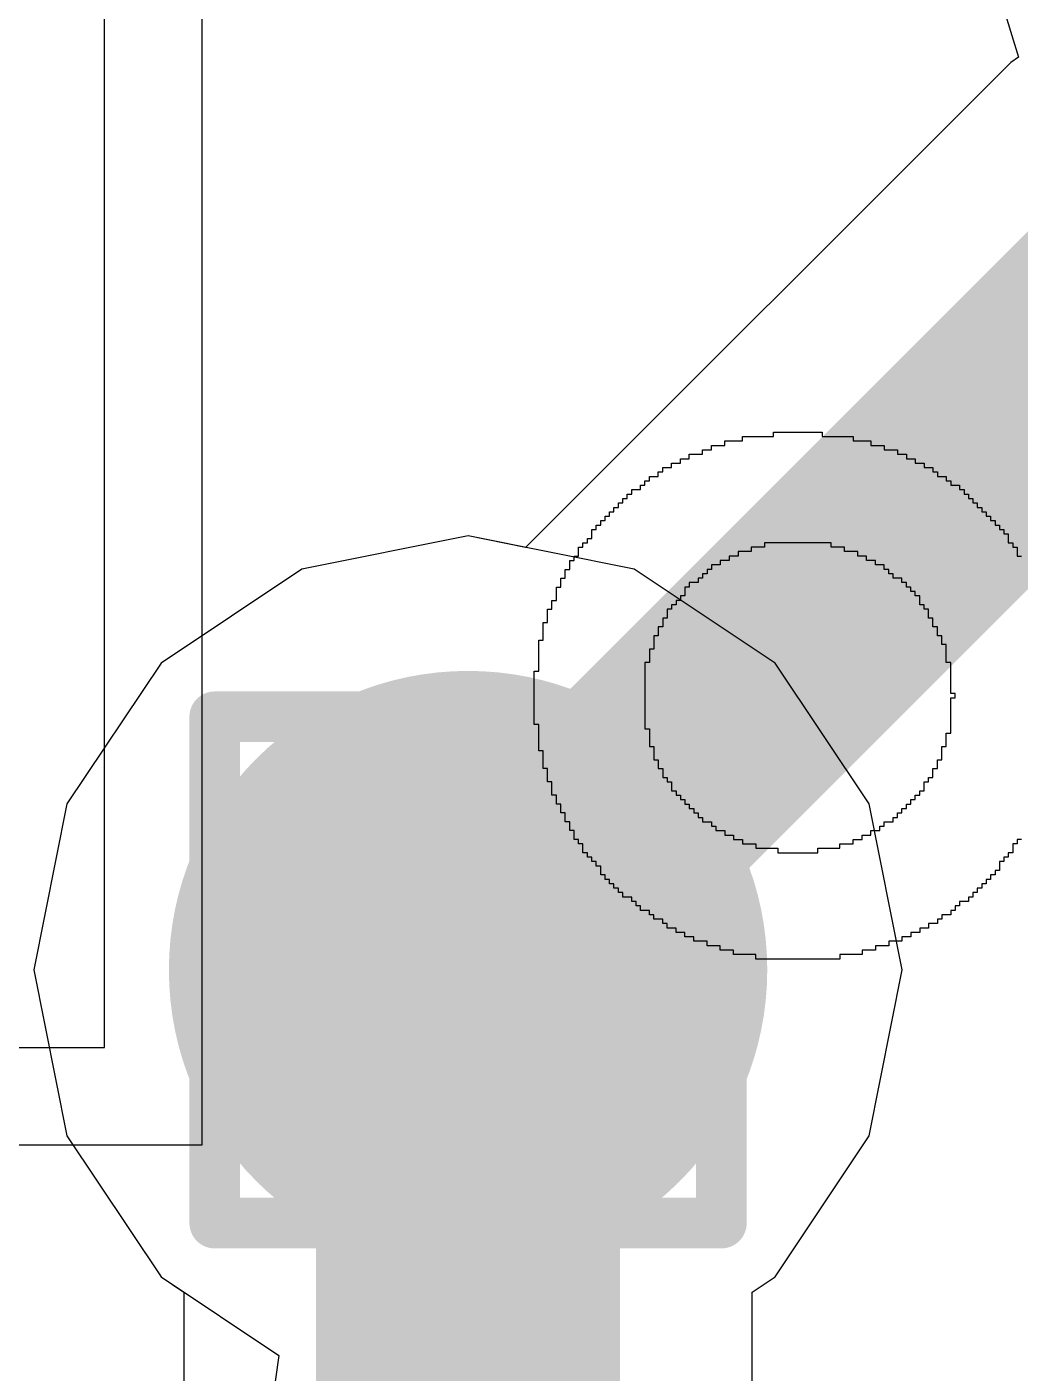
# Model space of a CAD drawing. Header units: inches. Extents: x -0.3 to 9.9, y -0.4 to 5.
# Drawn here: x 2.3156 to 2.3548, y 1.0721 to 1.1252 of the extents above; entities that cross this region are included whole.
import ezdxf

# ---------------------------------------------------------------- set-up
doc = ezdxf.new("R2010")
doc.units = ezdxf.units.IN
doc.header["$MEASUREMENT"] = 0
for name, color, linetype in [('Bottom Layer', 5, 'Continuous'), ('Bottom Solder', 6, 'Continuous'), ('Drill Drawing', 1, 'Continuous'), ('Top Layer', 1, 'Continuous'), ('Top Overlay', 2, 'Continuous'), ('Top Solder', 216, 'Continuous'), ('Via Holes', 16, 'Continuous')]:
    doc.layers.add(name, color=color, linetype=linetype)

msp = doc.modelspace()

# ---------------------------------------------------------------- hatches: boundary and pattern name
at = {"layer": 'Bottom Layer'}
h = msp.add_hatch(color=5, dxfattribs=at)
edge = h.paths.add_edge_path()
edge.add_arc((2.333, 1.088), 0.011811, 0, 360)
at = {"layer": 'Bottom Solder'}
h = msp.add_hatch(color=6, dxfattribs=at)
edge = h.paths.add_edge_path()
edge.add_arc((2.333, 1.088), 0.005906, 0, 360)
at = {"layer": 'Top Layer'}
h = msp.add_hatch(color=1, dxfattribs=at)
edge = h.paths.add_edge_path()
edge.add_arc((2.333, 1.088), 0.011811, 0, 360)
at = {"layer": 'Top Solder'}
h = msp.add_hatch(color=216, dxfattribs=at)
edge = h.paths.add_edge_path()
edge.add_arc((2.333, 1.088), 0.005906, 0, 360)
at = {"layer": 'Via Holes'}
h = msp.add_hatch(color=7, dxfattribs=at)
edge = h.paths.add_edge_path()
edge.add_arc((2.333, 1.088), 0.005906, 0, 360)

# ---------------------------------------------------------------- linework, layer by layer
at = {"layer": 'Bottom Layer'}
for p, q in [((2.333, 1.10514), (2.326441, 1.103836)), ((2.339559, 1.103836), (2.333, 1.10514)), ((2.326441, 1.103836), (2.32088, 1.10012)), ((2.34512, 1.10012), (2.339559, 1.103836)), ((2.32088, 1.10012), (2.317164, 1.094559)), ((2.348836, 1.094559), (2.34512, 1.10012)), ((2.317164, 1.094559), (2.31586, 1.088)), ((2.35014, 1.088), (2.348836, 1.094559)), ((2.31586, 1.088), (2.317164, 1.081441)), ((2.348836, 1.081441), (2.35014, 1.088)), ((2.317164, 1.081441), (2.32088, 1.07588)), ((2.34512, 1.07588), (2.348836, 1.081441)), ((2.32088, 1.07588), (2.321785, 1.075276)), ((2.344215, 1.075276), (2.34512, 1.07588)), ((2.321785, 1.075276), (2.321785, 0.691001)), ((2.344215, 0.695646), (2.344215, 1.075276))]:
    msp.add_line(p, q, dxfattribs=at)
msp.add_lwpolyline([(2.333, 0.691, 0.012, 0.012, 0), (2.333, 1.088, 0.012, 0.012, 0)], format="xyseb", dxfattribs=at)
msp.add_lwpolyline([(2.33, 1.088, 0.006, 0.006, 1), (2.336, 1.088, 0.006, 0.006, 1)], format="xyseb", close=True, dxfattribs=at)
at = {"layer": 'Drill Drawing'}
for points in [[(2.323, 1.098, 0.002, 0.002, 0), (2.343, 1.098, 0.002, 0.002, 0)], [(2.323, 1.078, 0.002, 0.002, 0), (2.323, 1.098, 0.002, 0.002, 0)], [(2.343, 1.078, 0.002, 0.002, 0), (2.343, 1.098, 0.002, 0.002, 0)], [(2.327, 1.094, 0.002, 0.002, 0), (2.339, 1.094, 0.002, 0.002, 0)], [(2.327, 1.082, 0.002, 0.002, 0), (2.327, 1.094, 0.002, 0.002, 0)], [(2.339, 1.082, 0.002, 0.002, 0), (2.339, 1.094, 0.002, 0.002, 0)], [(2.327, 1.082, 0.002, 0.002, 0), (2.339, 1.082, 0.002, 0.002, 0)], [(2.323, 1.078, 0.002, 0.002, 0), (2.343, 1.078, 0.002, 0.002, 0)]]:
    msp.add_lwpolyline(points, format="xyseb", dxfattribs=at)
for points in [[(2.3225, 1.098, 0.001, 0.001, 1), (2.3235, 1.098, 0.001, 0.001, 1)], [(2.3225, 1.098, 0.001, 0.001, 1), (2.3235, 1.098, 0.001, 0.001, 1)], [(2.3425, 1.098, 0.001, 0.001, 1), (2.3435, 1.098, 0.001, 0.001, 1)], [(2.3425, 1.098, 0.001, 0.001, 1), (2.3435, 1.098, 0.001, 0.001, 1)], [(2.3265, 1.094, 0.001, 0.001, 1), (2.3275, 1.094, 0.001, 0.001, 1)], [(2.3265, 1.094, 0.001, 0.001, 1), (2.3275, 1.094, 0.001, 0.001, 1)], [(2.3385, 1.094, 0.001, 0.001, 1), (2.3395, 1.094, 0.001, 0.001, 1)], [(2.3385, 1.094, 0.001, 0.001, 1), (2.3395, 1.094, 0.001, 0.001, 1)], [(2.3265, 1.082, 0.001, 0.001, 1), (2.3275, 1.082, 0.001, 0.001, 1)], [(2.3265, 1.082, 0.001, 0.001, 1), (2.3275, 1.082, 0.001, 0.001, 1)], [(2.3385, 1.082, 0.001, 0.001, 1), (2.3395, 1.082, 0.001, 0.001, 1)], [(2.3385, 1.082, 0.001, 0.001, 1), (2.3395, 1.082, 0.001, 0.001, 1)], [(2.3225, 1.078, 0.001, 0.001, 1), (2.3235, 1.078, 0.001, 0.001, 1)], [(2.3225, 1.078, 0.001, 0.001, 1), (2.3235, 1.078, 0.001, 0.001, 1)], [(2.3425, 1.078, 0.001, 0.001, 1), (2.3435, 1.078, 0.001, 0.001, 1)], [(2.3425, 1.078, 0.001, 0.001, 1), (2.3435, 1.078, 0.001, 0.001, 1)]]:
    msp.add_lwpolyline(points, format="xyseb", close=True, dxfattribs=at)
at = {"layer": 'Top Layer'}
for p, q in [((2.353213, 1.129048), (2.35473, 1.124048)), ((2.35473, 1.124048), (2.354424, 1.123843)), ((2.354424, 1.123843), (2.33527, 1.104689)), ((2.333, 1.10514), (2.326441, 1.103836)), ((2.33527, 1.104689), (2.333, 1.10514)), ((2.326441, 1.103836), (2.32088, 1.10012)), ((2.32088, 1.10012), (2.317164, 1.094559)), ((2.317164, 1.094559), (2.31586, 1.088)), ((2.31586, 1.088), (2.317164, 1.081441)), ((2.317164, 1.081441), (2.32088, 1.07588)), ((2.32088, 1.07588), (2.325528, 1.072774)), ((2.325528, 1.072774), (2.324906, 1.068302))]:
    msp.add_line(p, q, dxfattribs=at)
msp.add_lwpolyline([(2.333, 1.088, 0.01, 0.01, 0), (2.361634, 1.116634, 0.01, 0.01, 0)], format="xyseb", dxfattribs=at)
msp.add_lwpolyline([(2.3305, 1.088, 0.005, 0.005, 1), (2.3355, 1.088, 0.005, 0.005, 1)], format="xyseb", close=True, dxfattribs=at)
at = {"layer": 'Top Overlay'}
for p, q in [((2.322494, 1.19792), (2.322494, 1.081084)), ((2.318646, 1.084932), (2.318646, 1.194072)), ((2.345057, 1.109069), (2.345057, 1.109244)), ((2.345057, 1.109244), (2.34698, 1.109244)), ((2.34698, 1.109244), (2.34698, 1.109069)), ((2.342608, 1.108544), (2.342608, 1.108719)), ((2.342608, 1.108719), (2.343133, 1.108719)), ((2.343133, 1.108719), (2.343133, 1.108894)), ((2.343133, 1.108894), (2.343832, 1.108894)), ((2.343832, 1.108894), (2.343832, 1.109069)), ((2.343832, 1.109069), (2.345057, 1.109069)), ((2.34698, 1.109069), (2.348205, 1.109069)), ((2.348205, 1.109069), (2.348205, 1.108894)), ((2.348205, 1.108894), (2.348905, 1.108894)), ((2.348905, 1.108894), (2.348905, 1.108719)), ((2.348905, 1.108719), (2.349429, 1.108719)), ((2.349429, 1.108719), (2.349429, 1.108544)), ((2.341384, 1.108019), (2.341384, 1.108194)), ((2.341384, 1.108194), (2.341733, 1.108194)), ((2.341733, 1.108194), (2.341733, 1.108369)), ((2.341733, 1.108369), (2.342258, 1.108369)), ((2.342258, 1.108369), (2.342258, 1.108544)), ((2.342258, 1.108544), (2.342608, 1.108544)), ((2.349429, 1.108544), (2.349954, 1.108544)), ((2.349954, 1.108544), (2.349954, 1.108369)), ((2.349954, 1.108369), (2.350304, 1.108369)), ((2.350304, 1.108369), (2.350304, 1.108194)), ((2.350304, 1.108194), (2.350653, 1.108194)), ((2.350653, 1.108194), (2.350653, 1.108019)), ((2.340509, 1.107495), (2.340509, 1.107669)), ((2.340509, 1.107669), (2.340684, 1.107669)), ((2.340684, 1.107669), (2.340684, 1.107844)), ((2.340684, 1.107844), (2.341034, 1.107844)), ((2.341034, 1.107844), (2.341034, 1.108019)), ((2.341034, 1.108019), (2.341384, 1.108019)), ((2.350653, 1.108019), (2.351003, 1.108019)), ((2.351003, 1.108019), (2.351003, 1.107844)), ((2.351003, 1.107844), (2.351353, 1.107844)), ((2.351353, 1.107844), (2.351353, 1.107669)), ((2.351353, 1.107669), (2.351528, 1.107669)), ((2.351528, 1.107669), (2.351528, 1.107495)), ((2.339809, 1.10697), (2.339809, 1.107145)), ((2.339809, 1.107145), (2.339984, 1.107145)), ((2.339984, 1.107145), (2.339984, 1.10732)), ((2.339984, 1.10732), (2.340159, 1.10732)), ((2.340159, 1.10732), (2.340159, 1.107495)), ((2.340159, 1.107495), (2.340509, 1.107495)), ((2.351528, 1.107495), (2.351878, 1.107495)), ((2.351878, 1.107495), (2.351878, 1.10732)), ((2.351878, 1.10732), (2.352053, 1.10732)), ((2.352053, 1.10732), (2.352053, 1.107145)), ((2.352053, 1.107145), (2.352403, 1.107145)), ((2.352403, 1.107145), (2.352403, 1.10697)), ((2.33911, 1.106445), (2.33911, 1.10662)), ((2.33911, 1.10662), (2.339285, 1.10662)), ((2.339285, 1.10662), (2.339285, 1.106795)), ((2.339285, 1.106795), (2.33946, 1.106795)), ((2.33946, 1.106795), (2.33946, 1.10697)), ((2.33946, 1.10697), (2.339809, 1.10697)), ((2.352403, 1.10697), (2.352578, 1.10697)), ((2.352578, 1.10697), (2.352578, 1.106795)), ((2.352578, 1.106795), (2.352752, 1.106795)), ((2.352752, 1.106795), (2.352752, 1.10662)), ((2.352752, 1.10662), (2.352927, 1.10662)), ((2.352927, 1.10662), (2.352927, 1.106445)), ((2.338585, 1.10592), (2.338585, 1.106095)), ((2.338585, 1.106095), (2.33876, 1.106095)), ((2.33876, 1.106095), (2.33876, 1.10627)), ((2.33876, 1.10627), (2.338935, 1.10627)), ((2.338935, 1.10627), (2.338935, 1.106445)), ((2.338935, 1.106445), (2.33911, 1.106445)), ((2.352927, 1.106445), (2.353102, 1.106445)), ((2.353102, 1.106445), (2.353102, 1.10627)), ((2.353102, 1.10627), (2.353277, 1.10627)), ((2.353277, 1.10627), (2.353277, 1.106095)), ((2.353277, 1.106095), (2.353452, 1.106095)), ((2.353452, 1.106095), (2.353452, 1.10592)), ((2.33806, 1.105396), (2.33806, 1.105571)), ((2.33806, 1.105571), (2.338235, 1.105571)), ((2.338235, 1.105571), (2.338235, 1.105746)), ((2.338235, 1.105746), (2.33841, 1.105746)), ((2.33841, 1.105746), (2.33841, 1.10592)), ((2.33841, 1.10592), (2.338585, 1.10592)), ((2.353452, 1.10592), (2.353627, 1.10592)), ((2.353627, 1.10592), (2.353627, 1.105746)), ((2.353627, 1.105746), (2.353802, 1.105746)), ((2.353802, 1.105746), (2.353802, 1.105571)), ((2.353802, 1.105571), (2.353977, 1.105571)), ((2.353977, 1.105571), (2.353977, 1.105396)), ((2.337711, 1.104871), (2.337711, 1.105046)), ((2.337711, 1.105046), (2.337886, 1.105046)), ((2.337886, 1.105046), (2.337886, 1.105396)), ((2.337886, 1.105396), (2.33806, 1.105396)), ((2.353977, 1.105396), (2.354152, 1.105396)), ((2.354152, 1.105396), (2.354152, 1.105221)), ((2.354152, 1.105221), (2.354326, 1.105221)), ((2.354326, 1.105221), (2.354326, 1.104871)), ((2.337361, 1.104346), (2.337361, 1.104696)), ((2.337361, 1.104696), (2.337536, 1.104696)), ((2.337536, 1.104696), (2.337536, 1.104871)), ((2.337536, 1.104871), (2.337711, 1.104871)), ((2.344182, 1.104521), (2.343657, 1.104521)), ((2.343657, 1.104521), (2.343657, 1.104346)), ((2.344707, 1.104696), (2.344182, 1.104696)), ((2.344182, 1.104696), (2.344182, 1.104521)), ((2.34733, 1.104871), (2.344707, 1.104871)), ((2.344707, 1.104871), (2.344707, 1.104696)), ((2.34733, 1.104696), (2.34733, 1.104871)), ((2.347855, 1.104696), (2.34733, 1.104696)), ((2.347855, 1.104521), (2.347855, 1.104696)), ((2.34838, 1.104521), (2.347855, 1.104521)), ((2.34838, 1.104346), (2.34838, 1.104521)), ((2.354326, 1.104871), (2.354501, 1.104871)), ((2.354501, 1.104871), (2.354501, 1.104696)), ((2.354501, 1.104696), (2.354676, 1.104696)), ((2.354676, 1.104696), (2.354676, 1.104346)), ((2.337011, 1.103822), (2.337011, 1.104171)), ((2.337011, 1.104171), (2.337186, 1.104171)), ((2.337186, 1.104171), (2.337186, 1.104346)), ((2.337186, 1.104346), (2.337361, 1.104346)), ((2.342958, 1.103996), (2.342608, 1.103996)), ((2.342608, 1.103996), (2.342608, 1.103822)), ((2.343308, 1.104171), (2.342958, 1.104171)), ((2.342958, 1.104171), (2.342958, 1.103996)), ((2.343657, 1.104346), (2.343308, 1.104346)), ((2.343308, 1.104346), (2.343308, 1.104171)), ((2.34873, 1.104346), (2.34838, 1.104346)), ((2.34873, 1.104171), (2.34873, 1.104346)), ((2.349079, 1.104171), (2.34873, 1.104171)), ((2.349079, 1.103996), (2.349079, 1.104171)), ((2.349429, 1.103996), (2.349079, 1.103996)), ((2.349429, 1.103822), (2.349429, 1.103996)), ((2.354676, 1.104346), (2.354851, 1.104346)), ((2.336661, 1.103122), (2.336661, 1.103472)), ((2.336661, 1.103472), (2.336836, 1.103472)), ((2.336836, 1.103472), (2.336836, 1.103822)), ((2.336836, 1.103822), (2.337011, 1.103822)), ((2.342083, 1.103297), (2.341733, 1.103297)), ((2.341733, 1.103297), (2.341733, 1.103122)), ((2.342258, 1.103472), (2.342083, 1.103472)), ((2.342083, 1.103472), (2.342083, 1.103297)), ((2.342433, 1.103647), (2.342258, 1.103647)), ((2.342258, 1.103647), (2.342258, 1.103472)), ((2.342608, 1.103822), (2.342433, 1.103822)), ((2.342433, 1.103822), (2.342433, 1.103647)), ((2.349604, 1.103822), (2.349429, 1.103822)), ((2.349604, 1.103647), (2.349604, 1.103822)), ((2.349779, 1.103647), (2.349604, 1.103647)), ((2.349779, 1.103472), (2.349779, 1.103647)), ((2.350129, 1.103472), (2.349779, 1.103472)), ((2.350129, 1.103297), (2.350129, 1.103472)), ((2.350304, 1.103297), (2.350129, 1.103297)), ((2.350304, 1.103122), (2.350304, 1.103297)), ((2.336486, 1.102597), (2.336486, 1.103122)), ((2.336486, 1.103122), (2.336661, 1.103122)), ((2.341559, 1.102772), (2.341384, 1.102772)), ((2.341384, 1.102772), (2.341384, 1.102597)), ((2.341733, 1.103122), (2.341559, 1.103122)), ((2.341559, 1.103122), (2.341559, 1.102772)), ((2.350479, 1.103122), (2.350304, 1.103122)), ((2.350479, 1.102947), (2.350479, 1.103122)), ((2.350653, 1.102947), (2.350479, 1.102947)), ((2.350653, 1.102772), (2.350653, 1.102947)), ((2.350828, 1.102772), (2.350653, 1.102772)), ((2.350828, 1.102422), (2.350828, 1.102772)), ((2.336136, 1.101723), (2.336136, 1.102247)), ((2.336136, 1.102247), (2.336311, 1.102247)), ((2.336311, 1.102247), (2.336311, 1.102597)), ((2.336311, 1.102597), (2.336486, 1.102597)), ((2.341034, 1.102247), (2.340859, 1.102247)), ((2.340859, 1.102247), (2.340859, 1.101898)), ((2.341209, 1.102422), (2.341034, 1.102422)), ((2.341034, 1.102422), (2.341034, 1.102247)), ((2.341384, 1.102597), (2.341209, 1.102597)), ((2.341209, 1.102597), (2.341209, 1.102422)), ((2.351003, 1.102422), (2.350828, 1.102422)), ((2.351003, 1.102247), (2.351003, 1.102422)), ((2.351178, 1.102247), (2.351003, 1.102247)), ((2.351178, 1.101898), (2.351178, 1.102247)), ((2.335962, 1.101023), (2.335962, 1.101723)), ((2.335962, 1.101723), (2.336136, 1.101723)), ((2.340859, 1.101898), (2.340684, 1.101898)), ((2.340684, 1.101898), (2.340684, 1.101548)), ((2.351353, 1.101898), (2.351178, 1.101898)), ((2.351353, 1.101548), (2.351353, 1.101898)), ((2.340509, 1.101198), (2.340334, 1.101198)), ((2.340334, 1.101198), (2.340334, 1.100673)), ((2.340684, 1.101548), (2.340509, 1.101548)), ((2.340509, 1.101548), (2.340509, 1.101198)), ((2.351528, 1.101548), (2.351353, 1.101548)), ((2.351528, 1.101198), (2.351528, 1.101548)), ((2.351703, 1.101198), (2.351528, 1.101198)), ((2.351703, 1.100848), (2.351703, 1.101198)), ((2.335787, 1.099799), (2.335787, 1.101023)), ((2.335787, 1.101023), (2.335962, 1.101023)), ((2.340334, 1.100673), (2.340159, 1.100673)), ((2.340159, 1.100673), (2.340159, 1.100148)), ((2.351878, 1.100848), (2.351703, 1.100848)), ((2.351878, 1.100148), (2.351878, 1.100848)), ((2.340159, 1.100148), (2.339984, 1.100148)), ((2.339984, 1.100148), (2.339984, 1.097525)), ((2.352053, 1.100148), (2.351878, 1.100148)), ((2.352053, 1.098924), (2.352053, 1.100148)), ((2.335612, 1.0977), (2.335612, 1.099799)), ((2.335612, 1.099799), (2.335787, 1.099799)), ((2.352228, 1.098924), (2.352053, 1.098924)), ((2.352053, 1.09735), (2.352053, 1.098749)), ((2.352053, 1.098749), (2.352228, 1.098749)), ((2.352228, 1.098749), (2.352228, 1.098924)), ((2.335787, 1.0977), (2.335612, 1.0977)), ((2.335787, 1.09665), (2.335787, 1.0977)), ((2.339984, 1.097525), (2.340159, 1.097525)), ((2.340159, 1.097525), (2.340159, 1.096825)), ((2.351878, 1.096825), (2.351878, 1.09735)), ((2.351878, 1.09735), (2.352053, 1.09735)), ((2.335962, 1.09665), (2.335787, 1.09665)), ((2.335962, 1.095951), (2.335962, 1.09665)), ((2.340159, 1.096825), (2.340334, 1.096825)), ((2.340334, 1.096825), (2.340334, 1.096301)), ((2.351703, 1.096301), (2.351703, 1.096825)), ((2.351703, 1.096825), (2.351878, 1.096825)), ((2.336136, 1.095951), (2.335962, 1.095951)), ((2.336136, 1.095426), (2.336136, 1.095951)), ((2.340334, 1.096301), (2.340509, 1.096301)), ((2.340509, 1.096301), (2.340509, 1.095951)), ((2.340509, 1.095951), (2.340684, 1.095951)), ((2.340684, 1.095951), (2.340684, 1.095601)), ((2.351353, 1.095601), (2.351353, 1.095951)), ((2.351353, 1.095951), (2.351528, 1.095951)), ((2.351528, 1.095951), (2.351528, 1.096301)), ((2.351528, 1.096301), (2.351703, 1.096301)), ((2.336311, 1.095426), (2.336136, 1.095426)), ((2.336311, 1.094901), (2.336311, 1.095426)), ((2.340684, 1.095601), (2.340859, 1.095601)), ((2.340859, 1.095601), (2.340859, 1.095426)), ((2.340859, 1.095426), (2.341034, 1.095426)), ((2.341034, 1.095426), (2.341034, 1.095076)), ((2.351003, 1.095076), (2.351003, 1.095426)), ((2.351003, 1.095426), (2.351178, 1.095426)), ((2.351178, 1.095426), (2.351178, 1.095601)), ((2.351178, 1.095601), (2.351353, 1.095601)), ((2.336486, 1.094901), (2.336311, 1.094901)), ((2.336486, 1.094552), (2.336486, 1.094901)), ((2.341034, 1.095076), (2.341209, 1.095076)), ((2.341209, 1.095076), (2.341209, 1.094901)), ((2.341209, 1.094901), (2.341384, 1.094901)), ((2.341384, 1.094901), (2.341384, 1.094726)), ((2.350653, 1.094726), (2.350653, 1.094901)), ((2.350653, 1.094901), (2.350828, 1.094901)), ((2.350828, 1.094901), (2.350828, 1.095076)), ((2.350828, 1.095076), (2.351003, 1.095076)), ((2.336661, 1.094552), (2.336486, 1.094552)), ((2.336661, 1.094202), (2.336661, 1.094552)), ((2.341384, 1.094726), (2.341559, 1.094726)), ((2.341559, 1.094726), (2.341559, 1.094552)), ((2.341559, 1.094552), (2.341733, 1.094552)), ((2.341733, 1.094552), (2.341733, 1.094377)), ((2.341733, 1.094377), (2.341908, 1.094377)), ((2.341908, 1.094377), (2.341908, 1.094202)), ((2.350129, 1.094202), (2.350129, 1.094377)), ((2.350129, 1.094377), (2.350304, 1.094377)), ((2.350304, 1.094377), (2.350304, 1.094552)), ((2.350304, 1.094552), (2.350479, 1.094552)), ((2.350479, 1.094552), (2.350479, 1.094726)), ((2.350479, 1.094726), (2.350653, 1.094726)), ((2.336836, 1.094202), (2.336661, 1.094202)), ((2.336836, 1.093852), (2.336836, 1.094202)), ((2.337011, 1.093852), (2.336836, 1.093852)), ((2.337011, 1.093502), (2.337011, 1.093852)), ((2.341908, 1.094202), (2.342083, 1.094202)), ((2.342083, 1.094202), (2.342083, 1.094027)), ((2.342083, 1.094027), (2.342258, 1.094027)), ((2.342258, 1.094027), (2.342258, 1.093852)), ((2.342258, 1.093852), (2.342608, 1.093852)), ((2.342608, 1.093852), (2.342608, 1.093677)), ((2.349429, 1.093677), (2.349429, 1.093852)), ((2.349429, 1.093852), (2.349779, 1.093852)), ((2.349779, 1.093852), (2.349779, 1.094027)), ((2.349779, 1.094027), (2.349954, 1.094027)), ((2.349954, 1.094027), (2.349954, 1.094202)), ((2.349954, 1.094202), (2.350129, 1.094202)), ((2.337186, 1.093502), (2.337011, 1.093502)), ((2.337186, 1.093152), (2.337186, 1.093502)), ((2.342608, 1.093677), (2.342783, 1.093677)), ((2.342783, 1.093677), (2.342783, 1.093502)), ((2.342783, 1.093502), (2.343133, 1.093502)), ((2.343133, 1.093502), (2.343133, 1.093327)), ((2.343133, 1.093327), (2.343482, 1.093327)), ((2.343482, 1.093327), (2.343482, 1.093152)), ((2.348555, 1.093152), (2.348555, 1.093327)), ((2.348555, 1.093327), (2.348905, 1.093327)), ((2.348905, 1.093327), (2.348905, 1.093502)), ((2.348905, 1.093502), (2.349254, 1.093502)), ((2.349254, 1.093502), (2.349254, 1.093677)), ((2.349254, 1.093677), (2.349429, 1.093677)), ((2.337361, 1.093152), (2.337186, 1.093152)), ((2.337361, 1.092977), (2.337361, 1.093152)), ((2.337536, 1.092977), (2.337361, 1.092977)), ((2.337536, 1.092628), (2.337536, 1.092977)), ((2.343482, 1.093152), (2.343832, 1.093152)), ((2.343832, 1.093152), (2.343832, 1.092977)), ((2.343832, 1.092977), (2.344357, 1.092977)), ((2.344357, 1.092977), (2.344357, 1.092803)), ((2.344357, 1.092803), (2.345232, 1.092803)), ((2.345232, 1.092803), (2.345232, 1.092628)), ((2.346806, 1.092628), (2.346806, 1.092803)), ((2.346806, 1.092803), (2.34768, 1.092803)), ((2.34768, 1.092803), (2.34768, 1.092977)), ((2.34768, 1.092977), (2.348205, 1.092977)), ((2.348205, 1.092977), (2.348205, 1.093152)), ((2.348205, 1.093152), (2.348555, 1.093152)), ((2.354676, 1.092977), (2.354501, 1.092977)), ((2.354501, 1.092977), (2.354501, 1.092628)), ((2.354851, 1.093152), (2.354676, 1.093152)), ((2.354676, 1.093152), (2.354676, 1.092977)), ((2.337711, 1.092628), (2.337536, 1.092628)), ((2.337711, 1.092453), (2.337711, 1.092628)), ((2.337886, 1.092453), (2.337711, 1.092453)), ((2.337886, 1.092278), (2.337886, 1.092453)), ((2.33806, 1.092278), (2.337886, 1.092278)), ((2.33806, 1.092103), (2.33806, 1.092278)), ((2.345232, 1.092628), (2.346806, 1.092628)), ((2.354152, 1.092278), (2.353977, 1.092278)), ((2.353977, 1.092278), (2.353977, 1.091928)), ((2.354326, 1.092453), (2.354152, 1.092453)), ((2.354152, 1.092453), (2.354152, 1.092278)), ((2.354501, 1.092628), (2.354326, 1.092628)), ((2.354326, 1.092628), (2.354326, 1.092453)), ((2.338235, 1.092103), (2.33806, 1.092103)), ((2.338235, 1.091753), (2.338235, 1.092103)), ((2.33841, 1.091753), (2.338235, 1.091753)), ((2.33841, 1.091578), (2.33841, 1.091753)), ((2.353802, 1.091753), (2.353627, 1.091753)), ((2.353627, 1.091753), (2.353627, 1.091578)), ((2.353977, 1.091928), (2.353802, 1.091928)), ((2.353802, 1.091928), (2.353802, 1.091753)), ((2.338585, 1.091578), (2.33841, 1.091578)), ((2.338585, 1.091403), (2.338585, 1.091578)), ((2.33876, 1.091403), (2.338585, 1.091403)), ((2.33876, 1.091228), (2.33876, 1.091403)), ((2.338935, 1.091228), (2.33876, 1.091228)), ((2.338935, 1.091053), (2.338935, 1.091228)), ((2.353277, 1.091228), (2.353102, 1.091228)), ((2.353102, 1.091228), (2.353102, 1.091053)), ((2.353452, 1.091403), (2.353277, 1.091403)), ((2.353277, 1.091403), (2.353277, 1.091228)), ((2.353627, 1.091578), (2.353452, 1.091578)), ((2.353452, 1.091578), (2.353452, 1.091403)), ((2.33911, 1.091053), (2.338935, 1.091053)), ((2.33911, 1.090879), (2.33911, 1.091053)), ((2.33946, 1.090879), (2.33911, 1.090879)), ((2.33946, 1.090704), (2.33946, 1.090879)), ((2.339635, 1.090704), (2.33946, 1.090704)), ((2.339635, 1.090529), (2.339635, 1.090704)), ((2.352752, 1.090704), (2.352403, 1.090704)), ((2.352403, 1.090704), (2.352403, 1.090529)), ((2.352927, 1.090879), (2.352752, 1.090879)), ((2.352752, 1.090879), (2.352752, 1.090704)), ((2.353102, 1.091053), (2.352927, 1.091053)), ((2.352927, 1.091053), (2.352927, 1.090879)), ((2.339809, 1.090529), (2.339635, 1.090529)), ((2.339809, 1.090354), (2.339809, 1.090529)), ((2.340159, 1.090354), (2.339809, 1.090354)), ((2.340159, 1.090179), (2.340159, 1.090354)), ((2.340334, 1.090179), (2.340159, 1.090179)), ((2.340334, 1.090004), (2.340334, 1.090179)), ((2.340684, 1.090004), (2.340334, 1.090004)), ((2.340684, 1.089829), (2.340684, 1.090004)), ((2.351703, 1.090004), (2.351528, 1.090004)), ((2.351528, 1.090004), (2.351528, 1.089829)), ((2.352053, 1.090179), (2.351703, 1.090179)), ((2.351703, 1.090179), (2.351703, 1.090004)), ((2.352228, 1.090354), (2.352053, 1.090354)), ((2.352053, 1.090354), (2.352053, 1.090179)), ((2.352403, 1.090529), (2.352228, 1.090529)), ((2.352228, 1.090529), (2.352228, 1.090354)), ((2.340859, 1.089829), (2.340684, 1.089829)), ((2.340859, 1.089654), (2.340859, 1.089829)), ((2.341209, 1.089654), (2.340859, 1.089654)), ((2.341209, 1.089479), (2.341209, 1.089654)), ((2.341559, 1.089479), (2.341209, 1.089479)), ((2.341559, 1.089304), (2.341559, 1.089479)), ((2.350828, 1.089479), (2.350479, 1.089479)), ((2.350479, 1.089479), (2.350479, 1.089304)), ((2.351178, 1.089654), (2.350828, 1.089654)), ((2.350828, 1.089654), (2.350828, 1.089479)), ((2.351528, 1.089829), (2.351178, 1.089829)), ((2.351178, 1.089829), (2.351178, 1.089654)), ((2.341908, 1.089304), (2.341559, 1.089304)), ((2.341908, 1.08913), (2.341908, 1.089304)), ((2.342433, 1.08913), (2.341908, 1.08913)), ((2.342433, 1.088955), (2.342433, 1.08913)), ((2.342958, 1.088955), (2.342433, 1.088955)), ((2.342958, 1.08878), (2.342958, 1.088955)), ((2.349604, 1.088955), (2.349079, 1.088955)), ((2.349079, 1.088955), (2.349079, 1.08878)), ((2.350129, 1.08913), (2.349604, 1.08913)), ((2.349604, 1.08913), (2.349604, 1.088955)), ((2.350479, 1.089304), (2.350129, 1.089304)), ((2.350129, 1.089304), (2.350129, 1.08913)), ((2.343482, 1.08878), (2.342958, 1.08878)), ((2.343482, 1.088605), (2.343482, 1.08878)), ((2.344357, 1.088605), (2.343482, 1.088605)), ((2.344357, 1.08843), (2.344357, 1.088605)), ((2.34768, 1.08843), (2.344357, 1.08843)), ((2.348555, 1.088605), (2.34768, 1.088605)), ((2.34768, 1.088605), (2.34768, 1.08843)), ((2.349079, 1.08878), (2.348555, 1.08878)), ((2.348555, 1.08878), (2.348555, 1.088605)), ((2.209856, 1.084932), (2.318646, 1.084932)), ((2.322494, 1.081084), (2.206008, 1.081084))]:
    msp.add_line(p, q, dxfattribs=at)

doc.saveas('drawing.dxf')
